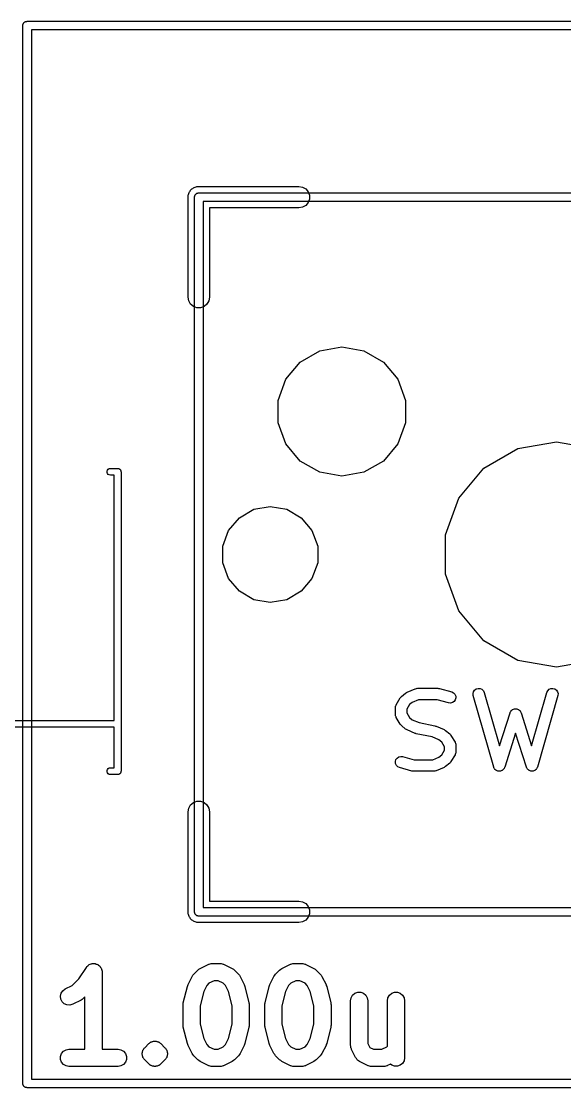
# Model space of a CAD drawing. Header units: millimetres. Extents: x 50 to 169, y 50 to 167.
# Drawn here: x 72.61 to 82.26, y 89.3 to 108.25 of the extents above; entities that cross this region are included whole.
import ezdxf

# ---------------------------------------------------------------- set-up
doc = ezdxf.new("R2010")
doc.units = ezdxf.units.MM
doc.layers.add('BLACK', color=7, linetype='Continuous')

# ---------------------------------------------------------------- blocks, each defined once
blk = doc.blocks.new('hhskb2-Cmts.User')
at = {"layer": 'BLACK'}
for p, q in [((62.5738, -81.65), (62.575, -81.6434)), ((62.5738, -94.35), (62.5738, -81.65)), ((62.575, -81.6368), (62.5772, -81.6305)), ((62.575, -81.6434), (62.575, -81.6368)), ((62.5772, -81.6305), (62.5784, -81.6239)), ((62.5784, -81.6239), (62.5817, -81.6182)), ((62.5817, -81.6182), (62.584, -81.6119)), ((62.584, -81.6119), (62.5883, -81.6068)), ((62.5883, -81.6068), (62.5916, -81.601)), ((62.5916, -81.601), (62.5967, -81.5967)), ((62.5967, -81.5967), (62.601, -81.5916)), ((62.601, -81.5916), (62.6068, -81.5883)), ((62.6068, -81.5883), (62.6119, -81.584)), ((62.6119, -81.584), (62.6182, -81.5817)), ((62.6182, -81.5817), (62.6239, -81.5784)), ((62.6239, -81.5784), (62.6305, -81.5772)), ((62.6305, -81.5772), (62.6368, -81.575)), ((62.6368, -81.575), (62.6434, -81.575)), ((62.6434, -81.575), (62.65, -81.5738)), ((62.65, -81.5738), (75.35, -81.5738)), ((62.7262, -81.7262), (62.7262, -94.2738)), ((75.2738, -81.7262), (62.7262, -81.7262)), ((62.575, -94.3566), (62.5738, -94.35)), ((62.575, -94.3632), (62.575, -94.3566)), ((62.7262, -94.2738), (75.2738, -94.2738)), ((62.5772, -94.3695), (62.575, -94.3632)), ((62.5784, -94.3761), (62.5772, -94.3695)), ((62.5817, -94.3818), (62.5784, -94.3761)), ((62.584, -94.3881), (62.5817, -94.3818)), ((62.5883, -94.3932), (62.584, -94.3881)), ((62.5916, -94.399), (62.5883, -94.3932)), ((62.5967, -94.4033), (62.5916, -94.399)), ((62.601, -94.4084), (62.5967, -94.4033)), ((62.6068, -94.4117), (62.601, -94.4084)), ((62.6119, -94.416), (62.6068, -94.4117)), ((62.6182, -94.4183), (62.6119, -94.416)), ((62.6239, -94.4216), (62.6182, -94.4183)), ((62.6305, -94.4228), (62.6239, -94.4216)), ((62.6368, -94.425), (62.6305, -94.4228)), ((62.6434, -94.425), (62.6368, -94.425)), ((62.65, -94.4262), (62.6434, -94.425)), ((75.35, -94.4262), (62.65, -94.4262))]:
    blk.add_line(p, q, dxfattribs=at)
blk = doc.blocks.new('hhskb2-Dwgs.User')
at = {"layer": 'BLACK'}
for p, q in [((59.5258, -78.602), (59.527, -78.5954)), ((59.5258, -97.398), (59.5258, -78.602)), ((59.527, -78.5888), (59.5292, -78.5825)), ((59.527, -78.5954), (59.527, -78.5888)), ((59.5292, -78.5825), (59.5304, -78.5759)), ((59.5304, -78.5759), (59.5337, -78.5702)), ((59.5337, -78.5702), (59.536, -78.5639)), ((59.536, -78.5639), (59.5403, -78.5588)), ((59.5403, -78.5588), (59.5436, -78.553)), ((59.5436, -78.553), (59.5487, -78.5487)), ((59.5487, -78.5487), (59.553, -78.5436)), ((59.553, -78.5436), (59.5588, -78.5403)), ((59.5588, -78.5403), (59.5639, -78.536)), ((59.5639, -78.536), (59.5702, -78.5337)), ((59.5702, -78.5337), (59.5759, -78.5304)), ((59.5759, -78.5304), (59.5825, -78.5292)), ((59.5825, -78.5292), (59.5888, -78.527)), ((59.5888, -78.527), (59.5954, -78.527)), ((59.5954, -78.527), (59.602, -78.5258)), ((59.602, -78.5258), (78.398, -78.5258)), ((59.6782, -78.6782), (59.6782, -97.3218)), ((78.3218, -78.6782), (59.6782, -78.6782)), ((60.6785, -95.3108), (60.691, -95.2976)), ((60.691, -95.2976), (60.6986, -95.2939)), ((60.6986, -95.2939), (60.7051, -95.2884)), ((60.7051, -95.2884), (60.7222, -95.2822)), ((60.7222, -95.2822), (60.7385, -95.2742)), ((60.7385, -95.2742), (60.7469, -95.2732)), ((60.7469, -95.2732), (60.7548, -95.2703)), ((60.7548, -95.2703), (60.773, -95.2703)), ((60.773, -95.2703), (60.7911, -95.2683)), ((60.7911, -95.2683), (60.7993, -95.2703)), ((60.7993, -95.2703), (60.8077, -95.2703)), ((60.8077, -95.2703), (60.8248, -95.2766)), ((60.8248, -95.2766), (60.8425, -95.2809)), ((60.8425, -95.2809), (60.8496, -95.2856)), ((60.8496, -95.2856), (60.8575, -95.2884)), ((60.8575, -95.2884), (60.8714, -95.3001)), ((60.8714, -95.3001), (60.8866, -95.3102)), ((60.8866, -95.3102), (60.8916, -95.317)), ((62.6726, -95.3567), (62.8177, -95.2841)), ((62.8177, -95.2841), (62.8261, -95.2816)), ((62.8261, -95.2816), (62.8337, -95.2772)), ((62.8337, -95.2772), (62.8513, -95.2741)), ((62.8513, -95.2741), (62.8684, -95.269)), ((62.8684, -95.269), (62.8772, -95.2696)), ((62.8772, -95.2696), (62.8859, -95.268)), ((62.8859, -95.268), (63.031, -95.268)), ((63.031, -95.268), (63.0397, -95.2696)), ((63.0397, -95.2696), (63.0484, -95.269)), ((63.0484, -95.269), (63.0655, -95.2741)), ((63.0655, -95.2741), (63.0831, -95.2772)), ((63.0831, -95.2772), (63.0907, -95.2816)), ((63.0907, -95.2816), (63.0992, -95.2841)), ((63.0992, -95.2841), (63.2443, -95.3567)), ((64.124, -95.3567), (64.2691, -95.2841)), ((64.2691, -95.2841), (64.2776, -95.2816)), ((64.2776, -95.2816), (64.2852, -95.2772)), ((64.2852, -95.2772), (64.3027, -95.2741)), ((64.3027, -95.2741), (64.3199, -95.269)), ((64.3199, -95.269), (64.3286, -95.2696)), ((64.3286, -95.2696), (64.3373, -95.268)), ((64.3373, -95.268), (64.4824, -95.268)), ((64.4824, -95.268), (64.4911, -95.2696)), ((64.4911, -95.2696), (64.4999, -95.269)), ((64.4999, -95.269), (64.517, -95.2741)), ((64.517, -95.2741), (64.5346, -95.2772)), ((64.5346, -95.2772), (64.5422, -95.2816)), ((64.5422, -95.2816), (64.5506, -95.2841)), ((64.5506, -95.2841), (64.6957, -95.3567)), ((60.5177, -95.541), (60.6545, -95.3359)), ((60.6545, -95.3359), (60.6603, -95.3298)), ((60.6603, -95.3298), (60.6645, -95.3225)), ((60.6645, -95.3225), (60.6785, -95.3108)), ((60.8916, -95.317), (60.898, -95.3225)), ((60.898, -95.3225), (60.9071, -95.3382)), ((60.9071, -95.3382), (60.9179, -95.3529)), ((60.9179, -95.3529), (60.9203, -95.361)), ((60.9203, -95.361), (60.9245, -95.3683)), ((60.9245, -95.3683), (60.9277, -95.3862)), ((60.9277, -95.3862), (60.9328, -95.4037)), ((60.9328, -95.4037), (60.9322, -95.4121)), ((60.9322, -95.4121), (60.9337, -95.4204)), ((60.9337, -95.4204), (60.9337, -96.792)), ((62.4593, -95.6426), (62.5318, -95.4974)), ((62.5318, -95.4974), (62.5464, -95.4778)), ((62.5464, -95.4778), (62.5604, -95.4578)), ((62.5604, -95.4578), (62.633, -95.3852)), ((62.633, -95.3852), (62.6529, -95.3712)), ((62.6529, -95.3712), (62.6726, -95.3567)), ((63.2443, -95.3567), (63.2639, -95.3712)), ((63.2639, -95.3712), (63.2839, -95.3852)), ((63.2839, -95.3852), (63.3565, -95.4578)), ((63.3565, -95.4578), (63.3705, -95.4778)), ((63.3705, -95.4778), (63.385, -95.4974)), ((63.385, -95.4974), (63.4576, -95.6426)), ((63.9107, -95.6426), (63.9833, -95.4974)), ((63.9833, -95.4974), (63.9978, -95.4778)), ((63.9978, -95.4778), (64.0118, -95.4578)), ((64.0118, -95.4578), (64.0844, -95.3852)), ((64.0844, -95.3852), (64.1044, -95.3712)), ((64.1044, -95.3712), (64.124, -95.3567)), ((64.6957, -95.3567), (64.7153, -95.3712)), ((64.7153, -95.3712), (64.7353, -95.3852)), ((64.7353, -95.3852), (64.8079, -95.4578)), ((64.8079, -95.4578), (64.8219, -95.4778)), ((64.8219, -95.4778), (64.8365, -95.4974)), ((64.8365, -95.4974), (64.909, -95.6426)), ((60.2777, -95.7195), (60.4007, -95.658)), ((60.4007, -95.658), (60.5177, -95.541)), ((62.3751, -95.964), (62.4477, -95.6738)), ((62.4477, -95.6738), (62.4545, -95.6585)), ((62.4545, -95.6585), (62.4593, -95.6426)), ((62.7934, -95.6558), (62.7394, -95.7639)), ((62.831, -95.6183), (62.7934, -95.6558)), ((62.9218, -95.5728), (62.831, -95.6183)), ((62.995, -95.5728), (62.9218, -95.5728)), ((63.0859, -95.6183), (62.995, -95.5728)), ((63.1235, -95.6558), (63.0859, -95.6183)), ((63.1775, -95.7639), (63.1235, -95.6558)), ((63.4576, -95.6426), (63.4623, -95.6585)), ((63.4623, -95.6585), (63.4691, -95.6738)), ((63.4691, -95.6738), (63.5417, -95.964)), ((63.8266, -95.964), (63.8991, -95.6738)), ((63.8991, -95.6738), (63.9059, -95.6585)), ((63.9059, -95.6585), (63.9107, -95.6426)), ((64.2448, -95.6558), (64.1908, -95.7639)), ((64.2824, -95.6183), (64.2448, -95.6558)), ((64.3733, -95.5728), (64.2824, -95.6183)), ((64.4465, -95.5728), (64.3733, -95.5728)), ((64.5373, -95.6183), (64.4465, -95.5728)), ((64.5749, -95.6558), (64.5373, -95.6183)), ((64.6289, -95.7639), (64.5749, -95.6558)), ((64.909, -95.6426), (64.9138, -95.6585)), ((64.9138, -95.6585), (64.9206, -95.6738)), ((64.9206, -95.6738), (64.9931, -95.964)), ((60.1937, -95.8467), (60.206, -95.7952)), ((60.1998, -95.8993), (60.1937, -95.8467)), ((60.206, -95.7952), (60.2352, -95.7511)), ((60.2352, -95.7511), (60.2777, -95.7195)), ((60.6289, -95.8609), (60.5988, -95.891)), ((60.6289, -96.792), (60.6289, -95.8609)), ((62.7394, -95.7639), (62.6754, -96.0198)), ((63.2415, -96.0198), (63.1775, -95.7639)), ((64.1908, -95.7639), (64.1268, -96.0198)), ((64.6929, -96.0198), (64.6289, -95.7639)), ((65.346, -95.9284), (65.3552, -95.8763)), ((65.3552, -95.8763), (65.3817, -95.8305)), ((65.3817, -95.8305), (65.4222, -95.7964)), ((65.4222, -95.7964), (65.472, -95.7783)), ((65.472, -95.7783), (65.5249, -95.7783)), ((65.5249, -95.7783), (65.5746, -95.7964)), ((65.5746, -95.7964), (65.6152, -95.8305)), ((65.6152, -95.8305), (65.6416, -95.8763)), ((65.6416, -95.8763), (65.6508, -95.9284)), ((65.9992, -95.9284), (66.0084, -95.8763)), ((66.0084, -95.8763), (66.0348, -95.8305)), ((66.0348, -95.8305), (66.0754, -95.7964)), ((66.0754, -95.7964), (66.1251, -95.7783)), ((66.1251, -95.7783), (66.178, -95.7783)), ((66.178, -95.7783), (66.2278, -95.7964)), ((66.2278, -95.7964), (66.2683, -95.8305)), ((66.2683, -95.8305), (66.2948, -95.8763)), ((66.2948, -95.8763), (66.304, -95.9284)), ((60.2235, -95.9466), (60.1998, -95.8993)), ((60.2619, -95.983), (60.2235, -95.9466)), ((60.3104, -96.0041), (60.2619, -95.983)), ((60.3633, -96.0073), (60.3104, -96.0041)), ((60.414, -95.9922), (60.3633, -96.0073)), ((60.5592, -95.9196), (60.414, -95.9922)), ((60.5788, -95.905), (60.5592, -95.9196)), ((60.5988, -95.891), (60.5788, -95.905)), ((62.3706, -96.001), (62.3738, -95.9826)), ((62.3706, -96.3639), (62.3706, -96.001)), ((62.3738, -95.9826), (62.3751, -95.964)), ((62.6754, -96.0198), (62.6754, -96.3451)), ((63.2415, -96.3451), (63.2415, -96.0198)), ((63.5417, -95.964), (63.543, -95.9826)), ((63.543, -95.9826), (63.5463, -96.001)), ((63.5463, -96.001), (63.5463, -96.3639)), ((63.822, -96.001), (63.8253, -95.9826)), ((63.822, -96.3639), (63.822, -96.001)), ((63.8253, -95.9826), (63.8266, -95.964)), ((64.1268, -96.0198), (64.1268, -96.3451)), ((64.6929, -96.3451), (64.6929, -96.0198)), ((64.9931, -95.964), (64.9944, -95.9826)), ((64.9944, -95.9826), (64.9977, -96.001)), ((64.9977, -96.001), (64.9977, -96.3639)), ((65.346, -96.7267), (65.346, -95.9284)), ((65.6508, -95.9284), (65.6508, -96.6907)), ((65.9992, -96.7362), (65.9992, -95.9284)), ((66.304, -95.9284), (66.304, -96.9444)), ((62.3738, -96.3822), (62.3706, -96.3639)), ((62.3751, -96.4008), (62.3738, -96.3822)), ((62.4477, -96.6911), (62.3751, -96.4008)), ((62.6754, -96.3451), (62.7394, -96.6009)), ((63.1775, -96.601), (63.2415, -96.3451)), ((63.5417, -96.4008), (63.4691, -96.6911)), ((63.543, -96.3822), (63.5417, -96.4008)), ((63.5463, -96.3639), (63.543, -96.3822)), ((63.8253, -96.3822), (63.822, -96.3639)), ((63.8266, -96.4008), (63.8253, -96.3822)), ((63.8991, -96.6911), (63.8266, -96.4008)), ((64.1268, -96.3451), (64.1908, -96.6009)), ((64.6289, -96.601), (64.6929, -96.3451)), ((64.9931, -96.4008), (64.9206, -96.6911)), ((64.9944, -96.3822), (64.9931, -96.4008)), ((64.9977, -96.3639), (64.9944, -96.3822)), ((62.7394, -96.6009), (62.7934, -96.709)), ((63.1235, -96.709), (63.1775, -96.601)), ((64.1908, -96.6009), (64.2448, -96.709)), ((64.5749, -96.709), (64.6289, -96.601)), ((60.2479, -96.8277), (60.2937, -96.8012)), ((60.2937, -96.8012), (60.3459, -96.792)), ((60.3459, -96.792), (60.6289, -96.792)), ((60.9337, -96.792), (61.2167, -96.792)), ((61.2167, -96.792), (61.2688, -96.8012)), ((61.2688, -96.8012), (61.3147, -96.8277)), ((61.6501, -96.8324), (61.6557, -96.8203)), ((61.6557, -96.8203), (61.6592, -96.8074)), ((61.6592, -96.8074), (61.6668, -96.7965)), ((61.6668, -96.7965), (61.6724, -96.7844)), ((61.6724, -96.7844), (61.6819, -96.775)), ((61.6819, -96.775), (61.6895, -96.7641)), ((61.6895, -96.7641), (61.7621, -96.6915)), ((61.7621, -96.6915), (61.773, -96.6839)), ((61.773, -96.6839), (61.7824, -96.6744)), ((61.7824, -96.6744), (61.7885, -96.6716)), ((61.7885, -96.6716), (61.7937, -96.6673)), ((61.7937, -96.6673), (61.8, -96.665)), ((61.8, -96.665), (61.8055, -96.6612)), ((61.8055, -96.6612), (61.8183, -96.6577)), ((61.8183, -96.6577), (61.8304, -96.6521)), ((61.8304, -96.6521), (61.8371, -96.6515)), ((61.8371, -96.6515), (61.8434, -96.6492)), ((61.8434, -96.6492), (61.8501, -96.6492)), ((61.8501, -96.6492), (61.8566, -96.6475)), ((61.8566, -96.6475), (61.8699, -96.6486)), ((61.8699, -96.6486), (61.8831, -96.6475)), ((61.8831, -96.6475), (61.8896, -96.6492)), ((61.8896, -96.6492), (61.8963, -96.6492)), ((61.8963, -96.6492), (61.9026, -96.6515)), ((61.9026, -96.6515), (61.9093, -96.6521)), ((61.9093, -96.6521), (61.9214, -96.6577)), ((61.9214, -96.6577), (61.9343, -96.6612)), ((61.9343, -96.6612), (61.9398, -96.665)), ((61.9398, -96.665), (61.9461, -96.6673)), ((61.9461, -96.6673), (61.9512, -96.6716)), ((61.9512, -96.6716), (61.9573, -96.6744)), ((61.9573, -96.6744), (61.9667, -96.6839)), ((61.9667, -96.6839), (61.9776, -96.6915)), ((61.9776, -96.6915), (62.0502, -96.7641)), ((62.0502, -96.7641), (62.0578, -96.775)), ((62.0578, -96.775), (62.0673, -96.7844)), ((62.0673, -96.7844), (62.0729, -96.7965)), ((62.0729, -96.7965), (62.0805, -96.8074)), ((62.0805, -96.8074), (62.084, -96.8203)), ((62.084, -96.8203), (62.0896, -96.8324)), ((62.4545, -96.7063), (62.4477, -96.6911)), ((62.4593, -96.7223), (62.4545, -96.7063)), ((62.5318, -96.8674), (62.4593, -96.7223)), ((62.7934, -96.709), (62.831, -96.7466)), ((62.831, -96.7466), (62.9218, -96.792)), ((62.9218, -96.792), (62.995, -96.792)), ((62.995, -96.792), (63.0859, -96.7466)), ((63.0859, -96.7466), (63.1235, -96.709)), ((63.4576, -96.7223), (63.385, -96.8674)), ((63.4623, -96.7063), (63.4576, -96.7223)), ((63.4691, -96.6911), (63.4623, -96.7063)), ((63.9059, -96.7063), (63.8991, -96.6911)), ((63.9107, -96.7223), (63.9059, -96.7063)), ((63.9833, -96.8674), (63.9107, -96.7223)), ((64.2448, -96.709), (64.2824, -96.7466)), ((64.2824, -96.7466), (64.3733, -96.792)), ((64.3733, -96.792), (64.4465, -96.792)), ((64.4465, -96.792), (64.5373, -96.7466)), ((64.5373, -96.7466), (64.5749, -96.709)), ((64.909, -96.7223), (64.8365, -96.8674)), ((64.9138, -96.7063), (64.909, -96.7223)), ((64.9206, -96.6911), (64.9138, -96.7063)), ((65.3476, -96.7354), (65.346, -96.7267)), ((65.347, -96.7441), (65.3476, -96.7354)), ((65.3521, -96.7613), (65.347, -96.7441)), ((65.3552, -96.7788), (65.3521, -96.7613)), ((65.3596, -96.7864), (65.3552, -96.7788)), ((65.3621, -96.7949), (65.3596, -96.7864)), ((65.4347, -96.94), (65.3621, -96.7949)), ((65.6508, -96.6907), (65.6846, -96.7583)), ((65.6846, -96.7583), (65.7521, -96.792)), ((65.7521, -96.792), (65.8979, -96.792)), ((65.8979, -96.792), (65.9887, -96.7466)), ((65.9887, -96.7466), (65.9992, -96.7362)), ((60.1958, -96.918), (60.2139, -96.8682)), ((60.1958, -96.9709), (60.1958, -96.918)), ((60.2139, -97.0206), (60.1958, -96.9709)), ((60.2139, -96.8682), (60.2479, -96.8277)), ((61.3147, -96.8277), (61.3487, -96.8682)), ((61.3487, -96.8682), (61.3668, -96.918)), ((61.3668, -96.9709), (61.3487, -97.0206)), ((61.3668, -96.918), (61.3668, -96.9709)), ((61.6455, -96.8586), (61.6489, -96.8457)), ((61.6466, -96.8719), (61.6455, -96.8586)), ((61.6455, -96.8851), (61.6466, -96.8719)), ((61.6489, -96.898), (61.6455, -96.8851)), ((61.6489, -96.8457), (61.6501, -96.8324)), ((61.6501, -96.9113), (61.6489, -96.898)), ((61.6557, -96.9234), (61.6501, -96.9113)), ((61.6592, -96.9363), (61.6557, -96.9234)), ((61.6668, -96.9472), (61.6592, -96.9363)), ((61.6724, -96.9593), (61.6668, -96.9472)), ((61.6819, -96.9687), (61.6724, -96.9593)), ((61.6895, -96.9796), (61.6819, -96.9687)), ((61.7621, -97.0522), (61.6895, -96.9796)), ((62.0502, -96.9796), (61.9776, -97.0522)), ((62.0578, -96.9687), (62.0502, -96.9796)), ((62.0673, -96.9593), (62.0578, -96.9687)), ((62.0729, -96.9472), (62.0673, -96.9593)), ((62.0805, -96.9363), (62.0729, -96.9472)), ((62.084, -96.9234), (62.0805, -96.9363)), ((62.0896, -96.9113), (62.084, -96.9234)), ((62.0896, -96.8324), (62.0908, -96.8457)), ((62.0908, -96.898), (62.0896, -96.9113)), ((62.0908, -96.8457), (62.0942, -96.8586)), ((62.0942, -96.8851), (62.0908, -96.898)), ((62.0942, -96.8586), (62.0931, -96.8719)), ((62.0931, -96.8719), (62.0942, -96.8851)), ((62.5464, -96.8871), (62.5318, -96.8674)), ((62.5604, -96.907), (62.5464, -96.8871)), ((62.633, -96.9796), (62.5604, -96.907)), ((62.6529, -96.9936), (62.633, -96.9796)), ((62.6726, -97.0082), (62.6529, -96.9936)), ((62.8177, -97.0807), (62.6726, -97.0082)), ((63.2443, -97.0082), (63.0992, -97.0807)), ((63.2639, -96.9936), (63.2443, -97.0082)), ((63.2839, -96.9796), (63.2639, -96.9936)), ((63.3565, -96.907), (63.2839, -96.9796)), ((63.3705, -96.8871), (63.3565, -96.907)), ((63.385, -96.8674), (63.3705, -96.8871)), ((63.9978, -96.8871), (63.9833, -96.8674)), ((64.0118, -96.907), (63.9978, -96.8871)), ((64.0844, -96.9796), (64.0118, -96.907)), ((64.1044, -96.9936), (64.0844, -96.9796)), ((64.124, -97.0082), (64.1044, -96.9936)), ((64.2691, -97.0807), (64.124, -97.0082)), ((64.6957, -97.0082), (64.5506, -97.0807)), ((64.7153, -96.9936), (64.6957, -97.0082)), ((64.7353, -96.9796), (64.7153, -96.9936)), ((64.8079, -96.907), (64.7353, -96.9796)), ((64.8219, -96.8871), (64.8079, -96.907)), ((64.8365, -96.8674), (64.8219, -96.8871)), ((65.448, -96.958), (65.4347, -96.94)), ((65.4603, -96.9766), (65.448, -96.958)), ((65.4637, -96.9791), (65.4603, -96.9766)), ((65.4662, -96.9825), (65.4637, -96.9791)), ((65.4849, -96.9948), (65.4662, -96.9825)), ((65.5028, -97.0082), (65.4849, -96.9948)), ((65.648, -97.0807), (65.5028, -97.0082)), ((66.2948, -96.9966), (66.2683, -97.0424)), ((66.304, -96.9444), (66.2948, -96.9966)), ((60.2479, -97.0612), (60.2139, -97.0206)), ((60.2937, -97.0876), (60.2479, -97.0612)), ((60.3459, -97.0968), (60.2937, -97.0876)), ((61.2167, -97.0968), (60.3459, -97.0968)), ((61.2688, -97.0876), (61.2167, -97.0968)), ((61.3147, -97.0612), (61.2688, -97.0876)), ((61.3487, -97.0206), (61.3147, -97.0612)), ((61.773, -97.0598), (61.7621, -97.0522)), ((61.7824, -97.0693), (61.773, -97.0598)), ((61.7885, -97.0721), (61.7824, -97.0693)), ((61.7937, -97.0764), (61.7885, -97.0721)), ((61.8, -97.0787), (61.7937, -97.0764)), ((61.8055, -97.0825), (61.8, -97.0787)), ((61.8183, -97.086), (61.8055, -97.0825)), ((61.8304, -97.0916), (61.8183, -97.086)), ((61.8371, -97.0922), (61.8304, -97.0916)), ((61.8434, -97.0945), (61.8371, -97.0922)), ((61.8501, -97.0945), (61.8434, -97.0945)), ((61.8566, -97.0962), (61.8501, -97.0945)), ((61.8699, -97.0951), (61.8566, -97.0962)), ((61.8831, -97.0962), (61.8699, -97.0951)), ((61.8896, -97.0945), (61.8831, -97.0962)), ((61.8963, -97.0945), (61.8896, -97.0945)), ((61.9026, -97.0922), (61.8963, -97.0945)), ((61.9093, -97.0916), (61.9026, -97.0922)), ((61.9214, -97.086), (61.9093, -97.0916)), ((61.9343, -97.0825), (61.9214, -97.086)), ((61.9398, -97.0787), (61.9343, -97.0825)), ((61.9461, -97.0764), (61.9398, -97.0787)), ((61.9512, -97.0721), (61.9461, -97.0764)), ((61.9573, -97.0693), (61.9512, -97.0721)), ((61.9667, -97.0598), (61.9573, -97.0693)), ((61.9776, -97.0522), (61.9667, -97.0598)), ((62.8261, -97.0832), (62.8177, -97.0807)), ((62.8337, -97.0876), (62.8261, -97.0832)), ((62.8513, -97.0907), (62.8337, -97.0876)), ((62.8684, -97.0958), (62.8513, -97.0907)), ((62.8772, -97.0953), (62.8684, -97.0958)), ((62.8859, -97.0968), (62.8772, -97.0953)), ((63.031, -97.0968), (62.8859, -97.0968)), ((63.0397, -97.0953), (63.031, -97.0968)), ((63.0484, -97.0958), (63.0397, -97.0953)), ((63.0655, -97.0907), (63.0484, -97.0958)), ((63.0831, -97.0876), (63.0655, -97.0907)), ((63.0907, -97.0832), (63.0831, -97.0876)), ((63.0992, -97.0807), (63.0907, -97.0832)), ((64.2776, -97.0832), (64.2691, -97.0807)), ((64.2852, -97.0876), (64.2776, -97.0832)), ((64.3027, -97.0907), (64.2852, -97.0876)), ((64.3199, -97.0958), (64.3027, -97.0907)), ((64.3286, -97.0953), (64.3199, -97.0958)), ((64.3373, -97.0968), (64.3286, -97.0953)), ((64.4824, -97.0968), (64.3373, -97.0968)), ((64.4911, -97.0953), (64.4824, -97.0968)), ((64.4999, -97.0958), (64.4911, -97.0953)), ((64.517, -97.0907), (64.4999, -97.0958)), ((64.5346, -97.0876), (64.517, -97.0907)), ((64.5422, -97.0832), (64.5346, -97.0876)), ((64.5506, -97.0807), (64.5422, -97.0832)), ((65.6564, -97.0832), (65.648, -97.0807)), ((65.664, -97.0876), (65.6564, -97.0832)), ((65.6816, -97.0907), (65.664, -97.0876)), ((65.6987, -97.0958), (65.6816, -97.0907)), ((65.7075, -97.0953), (65.6987, -97.0958)), ((65.7161, -97.0968), (65.7075, -97.0953)), ((65.9339, -97.0968), (65.7161, -97.0968)), ((65.9425, -97.0953), (65.9339, -97.0968)), ((65.9513, -97.0958), (65.9425, -97.0953)), ((65.9684, -97.0907), (65.9513, -97.0958)), ((65.986, -97.0876), (65.9684, -97.0907)), ((65.9936, -97.0832), (65.986, -97.0876)), ((66.002, -97.0807), (65.9936, -97.0832)), ((66.0512, -97.0561), (66.002, -97.0807)), ((66.0754, -97.0764), (66.0512, -97.0561)), ((66.1251, -97.0945), (66.0754, -97.0764)), ((66.178, -97.0945), (66.1251, -97.0945)), ((66.2278, -97.0764), (66.178, -97.0945)), ((66.2683, -97.0424), (66.2278, -97.0764)), ((59.6782, -97.3218), (78.3218, -97.3218)), ((59.527, -97.4046), (59.5258, -97.398)), ((59.527, -97.4112), (59.527, -97.4046)), ((59.5292, -97.4175), (59.527, -97.4112)), ((59.5304, -97.4241), (59.5292, -97.4175)), ((59.5337, -97.4298), (59.5304, -97.4241)), ((59.536, -97.4361), (59.5337, -97.4298)), ((59.5403, -97.4412), (59.536, -97.4361)), ((59.5436, -97.447), (59.5403, -97.4412)), ((59.5487, -97.4513), (59.5436, -97.447)), ((59.553, -97.4564), (59.5487, -97.4513)), ((59.5588, -97.4597), (59.553, -97.4564)), ((59.5639, -97.464), (59.5588, -97.4597)), ((59.5702, -97.4663), (59.5639, -97.464)), ((59.5759, -97.4696), (59.5702, -97.4663)), ((59.5825, -97.4708), (59.5759, -97.4696)), ((59.5888, -97.473), (59.5825, -97.4708)), ((59.5954, -97.473), (59.5888, -97.473)), ((59.602, -97.4742), (59.5954, -97.473)), ((78.398, -97.4742), (59.602, -97.4742))]:
    blk.add_line(p, q, dxfattribs=at)
blk = doc.blocks.new('hhskb2-F.SilkS')
at = {"layer": 'BLACK'}
for p, q in [((62.5704, -81.4793), (62.5848, -81.471)), ((62.5848, -81.471), (62.6013, -81.4681)), ((62.6013, -81.4681), (62.6169, -81.4624)), ((62.6169, -81.4624), (62.6336, -81.4624)), ((62.6336, -81.4624), (62.65, -81.4595)), ((62.65, -81.4595), (64.428, -81.4595)), ((64.428, -81.4595), (64.4932, -81.471)), ((64.4932, -81.471), (64.5505, -81.5041)), ((62.4595, -81.65), (62.4624, -81.6336)), ((62.4595, -83.428), (62.4595, -81.65)), ((62.4624, -81.6169), (62.4681, -81.6013)), ((62.4624, -81.6336), (62.4624, -81.6169)), ((62.4681, -81.6013), (62.471, -81.5848)), ((62.471, -81.5848), (62.4793, -81.5704)), ((62.4793, -81.5704), (62.485, -81.5547)), ((62.485, -81.5547), (62.4957, -81.542)), ((62.4957, -81.542), (62.5041, -81.5275)), ((62.5041, -81.5275), (62.5168, -81.5168)), ((62.5168, -81.5168), (62.5275, -81.5041)), ((62.5275, -81.5041), (62.542, -81.4957)), ((62.542, -81.4957), (62.5547, -81.485)), ((62.5547, -81.485), (62.5704, -81.4793)), ((64.5505, -81.5041), (64.593, -81.5547)), ((64.593, -81.5547), (64.6156, -81.6169)), ((64.6156, -81.6169), (64.6156, -81.6831)), ((64.428, -81.8405), (62.8405, -81.8405)), ((62.8405, -81.8405), (62.8405, -83.428)), ((64.4932, -81.829), (64.428, -81.8405)), ((64.5505, -81.7959), (64.4932, -81.829)), ((64.593, -81.7452), (64.5505, -81.7959)), ((64.6156, -81.6831), (64.593, -81.7452)), ((62.471, -83.4932), (62.4595, -83.428)), ((62.5041, -83.5505), (62.471, -83.4932)), ((62.5547, -83.593), (62.5041, -83.5505)), ((62.7959, -83.5505), (62.7452, -83.593)), ((62.829, -83.4932), (62.7959, -83.5505)), ((62.8405, -83.428), (62.829, -83.4932)), ((62.6169, -83.6156), (62.5547, -83.593)), ((62.6831, -83.6156), (62.6169, -83.6156)), ((62.7452, -83.593), (62.6831, -83.6156)), ((64.7976, -84.3818), (65.19, -84.3126)), ((65.19, -84.3126), (65.5824, -84.3818)), ((64.4525, -84.5811), (64.7976, -84.3818)), ((65.5824, -84.3818), (65.9275, -84.5811)), ((64.1964, -84.8863), (64.4525, -84.5811)), ((65.9275, -84.5811), (66.1836, -84.8863)), ((64.0601, -85.2608), (64.1964, -84.8863)), ((66.1836, -84.8863), (66.3199, -85.2608)), ((64.0601, -85.6592), (64.0601, -85.2608)), ((66.3199, -85.2608), (66.3199, -85.6592)), ((64.1964, -86.0337), (64.0601, -85.6592)), ((66.3199, -85.6592), (66.1836, -86.0337)), ((68.3154, -86.1192), (69, -85.9985)), ((69, -85.9985), (69.6846, -86.1192)), ((64.4525, -86.3389), (64.1964, -86.0337)), ((66.1836, -86.0337), (65.9275, -86.3389)), ((67.7134, -86.4667), (68.3154, -86.1192)), ((64.7976, -86.5382), (64.4525, -86.3389)), ((65.9275, -86.3389), (65.5824, -86.5382)), ((61.0209, -86.5196), (61.028, -86.5)), ((61.0209, -86.5404), (61.0209, -86.5196)), ((61.028, -86.56), (61.0209, -86.5404)), ((61.028, -86.5), (61.0414, -86.484)), ((61.0414, -86.576), (61.028, -86.56)), ((61.0414, -86.484), (61.0595, -86.4736)), ((61.0595, -86.5864), (61.0414, -86.576)), ((61.0595, -86.4736), (61.08, -86.47)), ((61.08, -86.59), (61.0595, -86.5864)), ((61.08, -86.47), (61.21, -86.47)), ((61.15, -86.59), (61.08, -86.59)), ((61.15, -90.95), (61.15, -86.59)), ((61.21, -86.47), (61.2152, -86.4709)), ((61.2152, -86.4709), (61.2204, -86.4709)), ((61.2204, -86.4709), (61.2253, -86.4727)), ((61.2253, -86.4727), (61.2305, -86.4736)), ((61.2305, -86.4736), (61.2351, -86.4762)), ((61.2351, -86.4762), (61.24, -86.478)), ((61.24, -86.478), (61.244, -86.4814)), ((61.244, -86.4814), (61.2486, -86.484)), ((61.2486, -86.484), (61.2519, -86.4881)), ((61.2519, -86.4881), (61.256, -86.4914)), ((61.256, -86.4914), (61.2586, -86.496)), ((61.2586, -86.496), (61.262, -86.5)), ((61.262, -86.5), (61.2638, -86.5049)), ((61.2638, -86.5049), (61.2664, -86.5095)), ((61.2664, -86.5095), (61.2673, -86.5147)), ((61.2673, -86.5147), (61.2691, -86.5196)), ((61.2691, -86.5196), (61.2691, -86.5248)), ((61.2691, -86.5248), (61.27, -86.53)), ((61.27, -86.53), (61.27, -91.85)), ((65.19, -86.6074), (64.7976, -86.5382)), ((65.5824, -86.5382), (65.19, -86.6074)), ((67.2666, -86.9992), (67.7134, -86.4667)), ((63.6279, -87.1974), (63.92, -87.1458)), ((63.92, -87.1458), (64.2121, -87.1974)), ((67.0289, -87.6524), (67.2666, -86.9992)), ((63.1803, -87.5729), (63.371, -87.3457)), ((63.371, -87.3457), (63.6279, -87.1974)), ((64.2121, -87.1974), (64.469, -87.3457)), ((64.469, -87.3457), (64.6597, -87.5729)), ((63.0788, -87.8517), (63.1803, -87.5729)), ((64.6597, -87.5729), (64.7612, -87.8517)), ((67.0289, -88.3476), (67.0289, -87.6524)), ((63.0788, -88.1483), (63.0788, -87.8517)), ((64.7612, -87.8517), (64.7612, -88.1483)), ((63.1803, -88.4271), (63.0788, -88.1483)), ((64.7612, -88.1483), (64.6597, -88.4271)), ((63.371, -88.6543), (63.1803, -88.4271)), ((64.6597, -88.4271), (64.469, -88.6543)), ((67.2666, -89.0008), (67.0289, -88.3476)), ((63.6279, -88.8026), (63.371, -88.6543)), ((64.469, -88.6543), (64.2121, -88.8026)), ((63.92, -88.8541), (63.6279, -88.8026)), ((64.2121, -88.8026), (63.92, -88.8541)), ((67.7134, -89.5332), (67.2666, -89.0008)), ((68.3154, -89.8808), (67.7134, -89.5332)), ((69, -90.0015), (68.3154, -89.8808)), ((69.6846, -89.8808), (69, -90.0015)), ((66.4978, -90.3841), (66.5129, -90.3814)), ((66.5129, -90.3814), (66.5279, -90.378)), ((66.5279, -90.378), (66.5303, -90.3783)), ((66.5303, -90.3783), (66.5326, -90.3779)), ((66.5326, -90.3779), (66.8954, -90.3779)), ((66.8954, -90.3779), (66.909, -90.3803)), ((66.909, -90.3803), (66.9226, -90.3816)), ((66.9226, -90.3816), (67.1403, -90.4421)), ((67.5767, -90.3882), (67.6106, -90.3785)), ((67.6106, -90.3785), (67.6458, -90.381)), ((67.6458, -90.381), (67.678, -90.3953)), ((68.8705, -90.3953), (68.9028, -90.381)), ((68.9028, -90.381), (68.938, -90.3785)), ((68.938, -90.3785), (68.9719, -90.3882)), ((66.1552, -90.6692), (66.2277, -90.5482)), ((66.2277, -90.5482), (66.2388, -90.5354)), ((66.2388, -90.5354), (66.2498, -90.5224)), ((66.2498, -90.5224), (66.3224, -90.4619)), ((66.3224, -90.4619), (66.3356, -90.4544)), ((66.3356, -90.4544), (66.3484, -90.4462)), ((66.3484, -90.4462), (66.4935, -90.3857)), ((66.4935, -90.3857), (66.4958, -90.3852)), ((66.4958, -90.3852), (66.4978, -90.3841)), ((67.1403, -90.4421), (67.1722, -90.4573)), ((67.1722, -90.4573), (67.1969, -90.4825)), ((67.1969, -90.4825), (67.2115, -90.5146)), ((67.2143, -90.5498), (67.2048, -90.5838)), ((67.2115, -90.5146), (67.2143, -90.5498)), ((67.5198, -90.4723), (67.5284, -90.4381)), ((67.5235, -90.5074), (67.5198, -90.4723)), ((67.8863, -91.7774), (67.5235, -90.5074)), ((67.5284, -90.4381), (67.5481, -90.4089)), ((67.5481, -90.4089), (67.5767, -90.3882)), ((67.678, -90.3953), (67.7034, -90.4199)), ((67.7034, -90.4199), (67.7188, -90.4516)), ((67.7188, -90.4516), (67.9895, -91.399)), ((68.5591, -91.399), (68.8297, -90.4516)), ((69.0251, -90.5074), (68.6623, -91.7774)), ((68.8297, -90.4516), (68.8452, -90.4199)), ((68.8452, -90.4199), (68.8705, -90.3953)), ((68.9719, -90.3882), (69.0004, -90.4089)), ((69.0004, -90.4089), (69.0202, -90.4381)), ((69.0202, -90.4381), (69.0288, -90.4723)), ((69.0288, -90.4723), (69.0251, -90.5074)), ((66.1407, -90.7214), (66.1424, -90.7118)), ((66.1407, -90.8424), (66.1407, -90.7214)), ((66.1424, -90.7118), (66.1425, -90.7021)), ((66.1425, -90.7021), (66.1454, -90.6946)), ((66.1454, -90.6946), (66.1468, -90.6867)), ((66.1468, -90.6867), (66.1517, -90.6782)), ((66.1517, -90.6782), (66.1552, -90.6692)), ((66.3931, -90.6675), (66.3439, -90.7496)), ((66.3439, -90.7496), (66.3439, -90.8142)), ((66.4407, -90.6279), (66.3931, -90.6675)), ((66.5529, -90.5811), (66.4407, -90.6279)), ((66.8816, -90.5811), (66.5529, -90.5811)), ((67.0859, -90.6379), (66.8816, -90.5811)), ((67.1211, -90.6413), (67.0859, -90.6379)), ((67.1552, -90.6325), (67.1211, -90.6413)), ((67.1843, -90.6125), (67.1552, -90.6325)), ((67.2048, -90.5838), (67.1843, -90.6125)), ((68.2099, -90.7657), (68.2201, -90.7565)), ((68.2201, -90.7565), (68.2238, -90.7549)), ((68.2238, -90.7549), (68.227, -90.7525)), ((68.227, -90.7525), (68.24, -90.7483)), ((68.24, -90.7483), (68.2527, -90.7431)), ((68.2527, -90.7431), (68.2568, -90.7429)), ((68.2568, -90.7429), (68.2606, -90.7417)), ((68.2606, -90.7417), (68.2743, -90.7422)), ((68.2743, -90.7422), (68.288, -90.7417)), ((68.288, -90.7417), (68.2918, -90.7429)), ((68.2918, -90.7429), (68.2959, -90.7431)), ((68.2959, -90.7431), (68.3085, -90.7483)), ((68.3085, -90.7483), (68.3216, -90.7525)), ((68.3216, -90.7525), (68.3248, -90.7549)), ((68.3248, -90.7549), (68.3285, -90.7565)), ((68.3285, -90.7565), (68.3387, -90.7657)), ((58.45, -90.95), (61.15, -90.95)), ((66.1424, -90.852), (66.1407, -90.8424)), ((66.1425, -90.8617), (66.1424, -90.852)), ((66.1454, -90.8692), (66.1425, -90.8617)), ((66.1468, -90.8771), (66.1454, -90.8692)), ((66.1517, -90.8856), (66.1468, -90.8771)), ((66.1552, -90.8947), (66.1517, -90.8856)), ((66.2277, -91.0156), (66.1552, -90.8947)), ((66.3439, -90.8142), (66.3931, -90.8963)), ((66.3931, -90.8963), (66.4407, -90.9359)), ((66.4407, -90.9359), (66.5627, -90.9868)), ((67.9895, -91.399), (68.1775, -90.8114)), ((68.1775, -90.8114), (68.1794, -90.8078)), ((68.1794, -90.8078), (68.1803, -90.8039)), ((68.1803, -90.8039), (68.1876, -90.7923)), ((68.1876, -90.7923), (68.1939, -90.7802)), ((68.1939, -90.7802), (68.1969, -90.7775)), ((68.1969, -90.7775), (68.1991, -90.7741)), ((68.1991, -90.7741), (68.2099, -90.7657)), ((68.3387, -90.7657), (68.3495, -90.7741)), ((68.3495, -90.7741), (68.3516, -90.7775)), ((68.3516, -90.7775), (68.3546, -90.7802)), ((68.3546, -90.7802), (68.361, -90.7923)), ((68.361, -90.7923), (68.3683, -90.8039)), ((68.3683, -90.8039), (68.3692, -90.8078)), ((68.3692, -90.8078), (68.3711, -90.8114)), ((68.3711, -90.8114), (68.5591, -91.399)), ((61.15, -91.07), (58.45, -91.07)), ((61.15, -91.79), (61.15, -91.07)), ((66.2389, -91.0284), (66.2277, -91.0156)), ((66.2498, -91.0414), (66.2389, -91.0284)), ((66.3224, -91.1019), (66.2498, -91.0414)), ((66.3356, -91.1094), (66.3224, -91.1019)), ((66.3484, -91.1176), (66.3356, -91.1094)), ((66.4935, -91.1781), (66.3484, -91.1176)), ((66.5627, -90.9868), (66.8436, -91.0453)), ((66.8436, -91.0453), (66.8525, -91.0489)), ((66.8525, -91.0489), (66.8619, -91.051)), ((66.8619, -91.051), (67.0071, -91.1115)), ((67.0071, -91.1115), (67.0199, -91.1196)), ((67.0199, -91.1196), (67.033, -91.1272)), ((67.033, -91.1272), (67.1056, -91.1877)), ((66.5029, -91.1802), (66.4935, -91.1781)), ((66.5118, -91.1837), (66.5029, -91.1802)), ((66.7927, -91.2423), (66.5118, -91.1837)), ((66.9148, -91.2931), (66.7927, -91.2423)), ((66.9623, -91.3327), (66.9148, -91.2931)), ((67.1056, -91.1877), (67.1166, -91.2006)), ((67.1166, -91.2006), (67.1277, -91.2134)), ((67.1277, -91.2134), (67.2003, -91.3344)), ((68.2743, -91.1757), (68.0808, -91.7805)), ((68.4678, -91.7805), (68.2743, -91.1757)), ((67.0115, -91.4148), (66.9623, -91.3327)), ((66.9623, -91.5615), (67.0115, -91.4795)), ((67.0115, -91.4795), (67.0115, -91.4148)), ((67.2003, -91.3344), (67.2037, -91.3435)), ((67.2037, -91.3435), (67.2086, -91.3519)), ((67.2086, -91.3519), (67.21, -91.3598)), ((67.21, -91.3598), (67.2129, -91.3673)), ((67.2129, -91.3673), (67.2131, -91.3771)), ((67.2131, -91.5172), (67.2129, -91.5269)), ((67.2131, -91.3771), (67.2147, -91.3867)), ((67.2147, -91.5076), (67.2131, -91.5172)), ((67.2147, -91.3867), (67.2147, -91.5076)), ((66.1412, -91.6793), (66.1506, -91.6453)), ((66.1439, -91.7144), (66.1412, -91.6793)), ((66.1506, -91.6453), (66.1711, -91.6166)), ((66.1711, -91.6166), (66.2002, -91.5966)), ((66.2002, -91.5966), (66.2344, -91.5878)), ((66.2344, -91.5878), (66.2695, -91.5912)), ((66.2695, -91.5912), (66.4738, -91.6479)), ((66.4738, -91.6479), (66.8025, -91.6479)), ((66.8025, -91.6479), (66.9148, -91.6012)), ((66.9148, -91.6012), (66.9623, -91.5615)), ((67.1056, -91.7066), (67.033, -91.7671)), ((67.1166, -91.6937), (67.1056, -91.7066)), ((67.1277, -91.6808), (67.1166, -91.6937)), ((67.2003, -91.5599), (67.1277, -91.6808)), ((67.2037, -91.5508), (67.2003, -91.5599)), ((67.2086, -91.5424), (67.2037, -91.5508)), ((67.21, -91.5344), (67.2086, -91.5424)), ((67.2129, -91.5269), (67.21, -91.5344)), ((61.0209, -91.8396), (61.028, -91.82)), ((61.0209, -91.8604), (61.0209, -91.8396)), ((61.028, -91.88), (61.0209, -91.8604)), ((61.028, -91.82), (61.0414, -91.804)), ((61.0414, -91.896), (61.028, -91.88)), ((61.0414, -91.804), (61.0595, -91.7936)), ((61.0595, -91.9064), (61.0414, -91.896)), ((61.0595, -91.7936), (61.08, -91.79)), ((61.08, -91.79), (61.15, -91.79)), ((61.244, -91.8986), (61.24, -91.902)), ((61.2486, -91.896), (61.244, -91.8986)), ((61.2519, -91.8919), (61.2486, -91.896)), ((61.256, -91.8886), (61.2519, -91.8919)), ((61.2586, -91.884), (61.256, -91.8886)), ((61.262, -91.88), (61.2586, -91.884)), ((61.2638, -91.8751), (61.262, -91.88)), ((61.2664, -91.8705), (61.2638, -91.8751)), ((61.2673, -91.8653), (61.2664, -91.8705)), ((61.2691, -91.8604), (61.2673, -91.8653)), ((61.27, -91.85), (61.2691, -91.8552)), ((61.2691, -91.8552), (61.2691, -91.8604)), ((66.1585, -91.7466), (66.1439, -91.7144)), ((66.1833, -91.7717), (66.1585, -91.7466)), ((66.2151, -91.7869), (66.1833, -91.7717)), ((66.4328, -91.8474), (66.2151, -91.7869)), ((66.4465, -91.8487), (66.4328, -91.8474)), ((66.46, -91.8511), (66.4465, -91.8487)), ((66.8229, -91.8511), (66.46, -91.8511)), ((66.8252, -91.8507), (66.8229, -91.8511)), ((66.8275, -91.851), (66.8252, -91.8507)), ((66.8425, -91.8477), (66.8275, -91.851)), ((66.8576, -91.845), (66.8425, -91.8477)), ((66.8596, -91.8438), (66.8576, -91.845)), ((66.8619, -91.8433), (66.8596, -91.8438)), ((67.0071, -91.7828), (66.8619, -91.8433)), ((67.0199, -91.7746), (67.0071, -91.7828)), ((67.033, -91.7671), (67.0199, -91.7746)), ((67.8888, -91.7825), (67.8863, -91.7774)), ((67.89, -91.788), (67.8888, -91.7825)), ((67.8964, -91.7983), (67.89, -91.788)), ((67.9017, -91.8092), (67.8964, -91.7983)), ((67.9058, -91.8131), (67.9017, -91.8092)), ((67.9088, -91.8178), (67.9058, -91.8131)), ((67.9184, -91.8253), (67.9088, -91.8178)), ((67.9271, -91.8337), (67.9184, -91.8253)), ((67.9322, -91.836), (67.9271, -91.8337)), ((67.9367, -91.8394), (67.9322, -91.836)), ((67.9483, -91.8431), (67.9367, -91.8394)), ((67.9593, -91.8481), (67.9483, -91.8431)), ((67.9649, -91.8485), (67.9593, -91.8481)), ((67.9703, -91.8502), (67.9649, -91.8485)), ((67.9824, -91.8497), (67.9703, -91.8502)), ((67.9945, -91.8506), (67.9824, -91.8497)), ((67.9999, -91.849), (67.9945, -91.8506)), ((68.0056, -91.8488), (67.9999, -91.849)), ((68.0168, -91.8442), (68.0056, -91.8488)), ((68.0285, -91.8409), (68.0168, -91.8442)), ((68.033, -91.8376), (68.0285, -91.8409)), ((68.0382, -91.8354), (68.033, -91.8376)), ((68.0472, -91.8273), (68.0382, -91.8354)), ((68.057, -91.8202), (68.0472, -91.8273)), ((68.0602, -91.8155), (68.057, -91.8202)), ((68.0643, -91.8117), (68.0602, -91.8155)), ((68.07, -91.801), (68.0643, -91.8117)), ((68.0768, -91.7909), (68.07, -91.801)), ((68.0781, -91.7855), (68.0768, -91.7909)), ((68.0808, -91.7805), (68.0781, -91.7855)), ((68.4704, -91.7855), (68.4678, -91.7805)), ((68.4718, -91.7909), (68.4704, -91.7855)), ((68.4786, -91.801), (68.4718, -91.7909)), ((68.4842, -91.8117), (68.4786, -91.801)), ((68.4884, -91.8155), (68.4842, -91.8117)), ((68.4916, -91.8202), (68.4884, -91.8155)), ((68.5014, -91.8273), (68.4916, -91.8202)), ((68.5103, -91.8354), (68.5014, -91.8273)), ((68.5156, -91.8376), (68.5103, -91.8354)), ((68.5201, -91.8409), (68.5156, -91.8376)), ((68.5318, -91.8442), (68.5201, -91.8409)), ((68.543, -91.8488), (68.5318, -91.8442)), ((68.5486, -91.849), (68.543, -91.8488)), ((68.554, -91.8506), (68.5486, -91.849)), ((68.5661, -91.8497), (68.554, -91.8506)), ((68.5783, -91.8502), (68.5661, -91.8497)), ((68.5836, -91.8485), (68.5783, -91.8502)), ((68.5892, -91.8481), (68.5836, -91.8485)), ((68.6003, -91.8431), (68.5892, -91.8481)), ((68.6119, -91.8394), (68.6003, -91.8431)), ((68.6163, -91.836), (68.6119, -91.8394)), ((68.6215, -91.8337), (68.6163, -91.836)), ((68.6302, -91.8253), (68.6215, -91.8337)), ((68.6398, -91.8178), (68.6302, -91.8253)), ((68.6428, -91.8131), (68.6398, -91.8178)), ((68.6468, -91.8092), (68.6428, -91.8131)), ((68.6521, -91.7983), (68.6468, -91.8092)), ((68.6586, -91.788), (68.6521, -91.7983)), ((68.6598, -91.7825), (68.6586, -91.788)), ((68.6623, -91.7774), (68.6598, -91.7825)), ((61.08, -91.91), (61.0595, -91.9064)), ((61.21, -91.91), (61.08, -91.91)), ((61.2152, -91.9091), (61.21, -91.91)), ((61.2204, -91.9091), (61.2152, -91.9091)), ((61.2253, -91.9073), (61.2204, -91.9091)), ((61.2305, -91.9064), (61.2253, -91.9073)), ((61.2351, -91.9038), (61.2305, -91.9064)), ((61.24, -91.902), (61.2351, -91.9038)), ((62.471, -92.5068), (62.5041, -92.4495)), ((62.5041, -92.4495), (62.5547, -92.407)), ((62.5547, -92.407), (62.6169, -92.3844)), ((62.6169, -92.3844), (62.6831, -92.3844)), ((62.6831, -92.3844), (62.7452, -92.407)), ((62.7452, -92.407), (62.7959, -92.4495)), ((62.7959, -92.4495), (62.829, -92.5068)), ((62.4595, -92.572), (62.471, -92.5068)), ((62.4595, -94.35), (62.4595, -92.572)), ((62.829, -92.5068), (62.8405, -92.572)), ((62.8405, -92.572), (62.8405, -94.1595)), ((62.8405, -94.1595), (64.428, -94.1595)), ((64.428, -94.1595), (64.4932, -94.171)), ((64.4932, -94.171), (64.5505, -94.2041)), ((62.4624, -94.3664), (62.4595, -94.35)), ((64.5505, -94.2041), (64.593, -94.2548)), ((64.593, -94.2548), (64.6156, -94.3169)), ((64.6156, -94.3169), (64.6156, -94.3831)), ((62.4624, -94.3831), (62.4624, -94.3664)), ((62.4681, -94.3987), (62.4624, -94.3831)), ((62.471, -94.4152), (62.4681, -94.3987)), ((62.4793, -94.4296), (62.471, -94.4152)), ((62.485, -94.4453), (62.4793, -94.4296)), ((62.4957, -94.458), (62.485, -94.4453)), ((62.5041, -94.4725), (62.4957, -94.458)), ((62.5168, -94.4832), (62.5041, -94.4725)), ((62.5275, -94.4959), (62.5168, -94.4832)), ((62.542, -94.5043), (62.5275, -94.4959)), ((62.5547, -94.515), (62.542, -94.5043)), ((62.5704, -94.5207), (62.5547, -94.515)), ((62.5848, -94.529), (62.5704, -94.5207)), ((62.6013, -94.5319), (62.5848, -94.529)), ((62.6169, -94.5376), (62.6013, -94.5319)), ((62.6336, -94.5376), (62.6169, -94.5376)), ((62.65, -94.5405), (62.6336, -94.5376)), ((64.428, -94.5405), (62.65, -94.5405)), ((64.4932, -94.529), (64.428, -94.5405)), ((64.5505, -94.4959), (64.4932, -94.529)), ((64.593, -94.4453), (64.5505, -94.4959)), ((64.6156, -94.3831), (64.593, -94.4453))]:
    blk.add_line(p, q, dxfattribs=at)

msp = doc.modelspace()

# ---------------------------------------------------------------- block references
for name in ['hhskb2-F.SilkS', 'hhskb2-Dwgs.User', 'hhskb2-Cmts.User']:
    msp.add_blockref(name, (13.113, 186.774))

doc.saveas('drawing.dxf')
